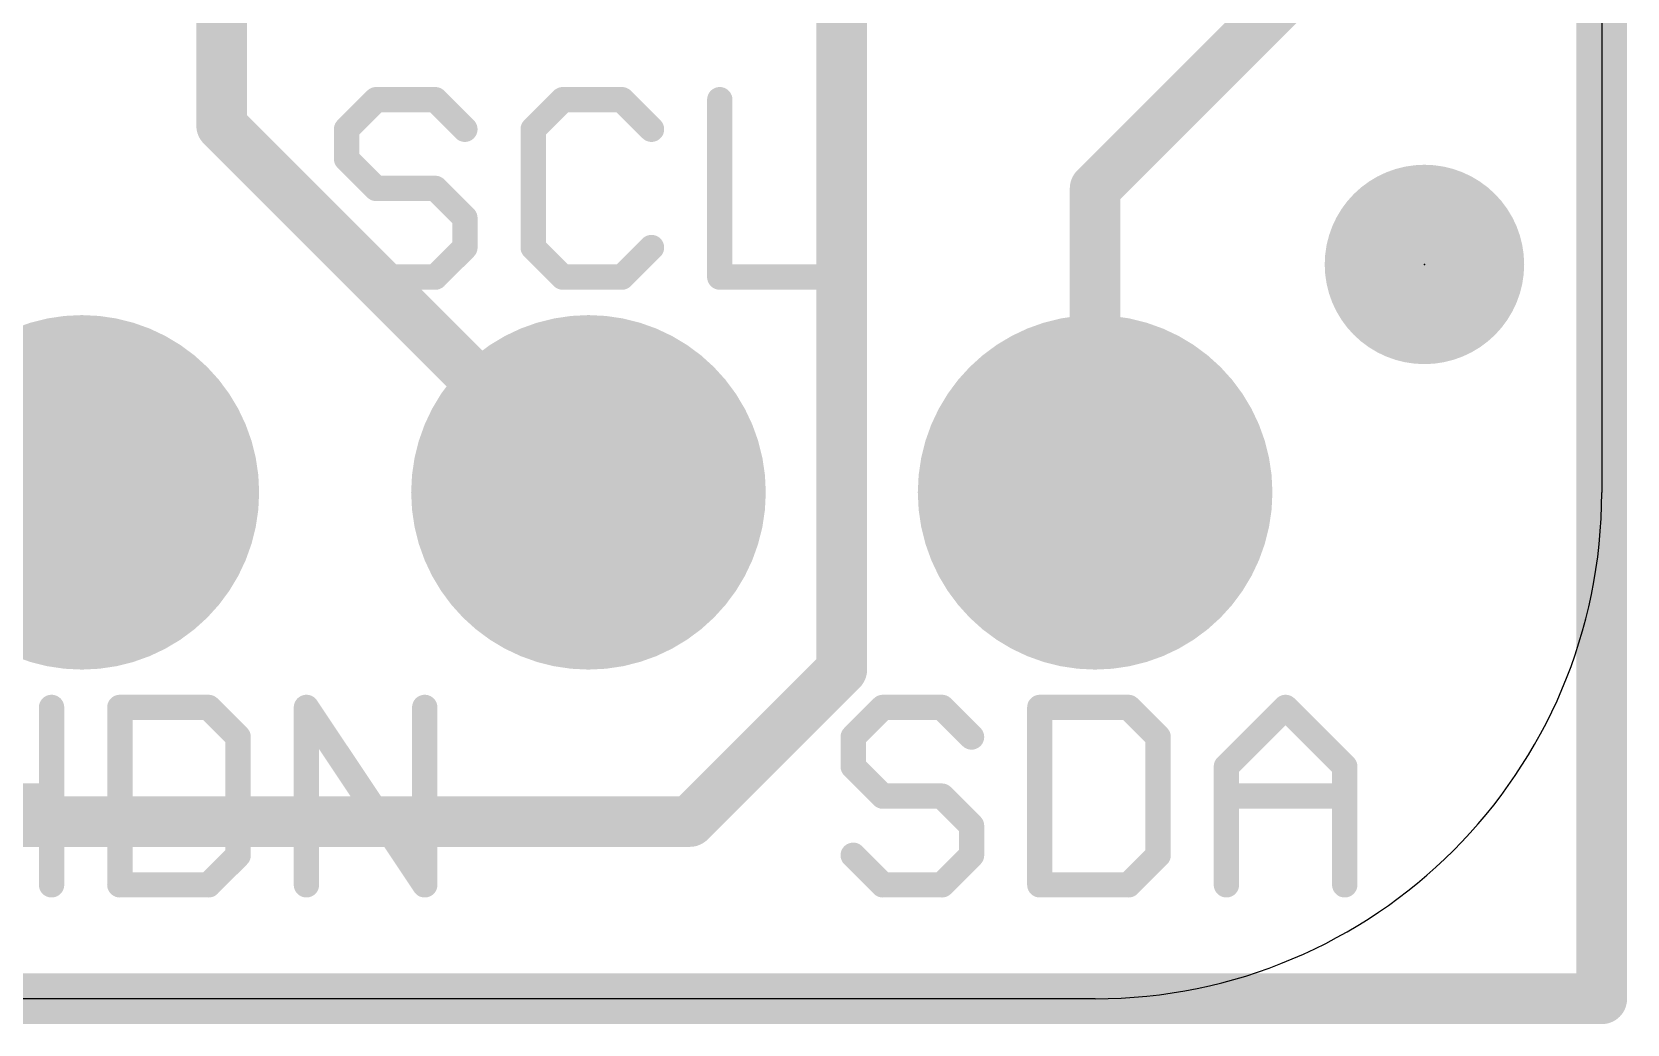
# Model space of a CAD drawing. Extents: x -0.1 to 20.4, y -0.1 to 17.9.
# Drawn here: x 12.45 to 20.45, y -0.13 to 4.85 of the extents above; entities that cross this region are included whole.
import ezdxf

# ---------------------------------------------------------------- set-up
doc = ezdxf.new("R2010")
doc.units = 0
for name, color, linetype in [('1', 12, 'CONTINUOUS'), ('16', 132, 'CONTINUOUS'), ('17', 110, 'CONTINUOUS'), ('20', 53, 'CONTINUOUS'), ('21', 40, 'CONTINUOUS'), ('23', 53, 'CONTINUOUS')]:
    doc.layers.add(name, color=color, linetype=linetype)

# ---------------------------------------------------------------- blocks, each defined once
blk = doc.blocks.new('PIE')
at = {"const_width": 0.5}
blk.add_lwpolyline([(0, -0.25, 1), (0, 0.25, 1), (0, -0.25)], format="xyb", dxfattribs=at)
blk = doc.blocks.new('ROUNDP')
at = {"const_width": 0.5}
blk.add_lwpolyline([(0, -0.25, 1), (0, 0.25, 1), (0, -0.25)], format="xyb", dxfattribs=at)

msp = doc.modelspace()

# ---------------------------------------------------------------- linework, layer by layer
at = {"layer": '1', "const_width": 0.254}
for points in [[(20.32, 17.78), (20.32, 0)], [(13.401, 5.842), (13.401, 4.379)], [(16.51, 5.715), (16.51, 1.651)], [(17.78, 4.064), (18.796, 5.08)], [(13.401, 4.379), (15.24, 2.54)], [(17.78, 2.54), (17.78, 4.064)], [(11.43, 3.81), (12.7, 2.54)], [(16.51, 1.651), (15.748, 0.889)], [(15.748, 0.889), (3.556, 0.889)], [(20.32, 0), (0, 0)]]:
    msp.add_lwpolyline(points, dxfattribs=at)
at = {"layer": '1', "const_width": 0.127}
for points in [[(13.4459, 4.4239, 1), (13.3561, 4.3341)], [(13.3375, 4.379, 1), (13.4645, 4.379)], [(17.8435, 4.064, 1), (17.7165, 4.064)], [(17.7351, 4.1089, 1), (17.8249, 4.0191)], [(12.6551, 2.4951, 1), (12.7449, 2.5849)], [(15.1951, 2.4951, 1), (15.2849, 2.5849)], [(17.7165, 2.54, 1), (17.8435, 2.54)], [(16.5549, 1.6061, 1), (16.4651, 1.6959)], [(16.4465, 1.651, 1), (16.5735, 1.651)], [(15.7031, 0.9339, 1), (15.7929, 0.8441)], [(15.748, 0.8255, 1), (15.748, 0.9525)], [(20.32, -0.0635, 1), (20.32, 0.0635)], [(20.2565, 0, 1), (20.3835, 0)]]:
    msp.add_lwpolyline(points, format="xyb", dxfattribs=at)
at = {"layer": '16', "const_width": 0.254}
for points in [[(20.32, 17.78), (20.32, 0)], [(20.32, 0), (0, 0)]]:
    msp.add_lwpolyline(points, dxfattribs=at)
at = {"layer": '16', "const_width": 0.127}
for points in [[(20.32, -0.0635, 1), (20.32, 0.0635)], [(20.2565, 0, 1), (20.3835, 0)]]:
    msp.add_lwpolyline(points, format="xyb", dxfattribs=at)
at = {"layer": '20'}
for p, q in [((20.32, 15.24), (20.32, 2.54)), ((17.78, 0), (2.54, 0))]:
    msp.add_line(p, q, dxfattribs=at)
msp.add_arc((17.78, 2.54), 2.54, 270, 0, dxfattribs=at)
at = {"layer": '21', "const_width": 0.127}
for points in [[(14.1755, 4.5093), (14.0272, 4.361)], [(14.4721, 4.5093), (14.1755, 4.5093)], [(14.6204, 4.361), (14.4721, 4.5093)], [(15.111, 4.5093), (14.9627, 4.361)], [(15.4076, 4.5093), (15.111, 4.5093)], [(15.5559, 4.361), (15.4076, 4.5093)], [(15.8983, 4.5093), (15.8983, 3.6195)], [(14.0272, 4.361), (14.0272, 4.2127)], [(14.9627, 4.361), (14.9627, 3.7678)], [(14.0272, 4.2127), (14.1755, 4.0644)], [(14.1755, 4.0644), (14.4721, 4.0644)], [(14.4721, 4.0644), (14.6204, 3.9161)], [(14.6204, 3.9161), (14.6204, 3.7678)], [(14.1755, 3.6195), (14.0272, 3.7678)], [(14.6204, 3.7678), (14.4721, 3.6195)], [(14.9627, 3.7678), (15.111, 3.6195)], [(15.4076, 3.6195), (15.5559, 3.7678)], [(14.4721, 3.6195), (14.1755, 3.6195)], [(15.111, 3.6195), (15.4076, 3.6195)], [(15.8983, 3.6195), (16.4914, 3.6195)], [(12.5482, 1.4613), (12.5482, 0.5715)], [(12.8905, 1.4613), (12.8905, 0.5715)], [(13.3354, 1.4613), (12.8905, 1.4613)], [(13.4837, 1.313), (13.3354, 1.4613)], [(13.826, 0.5715), (13.826, 1.4613)], [(13.826, 1.4613), (14.4192, 0.5715)], [(14.4192, 0.5715), (14.4192, 1.4613)], [(16.7155, 1.4613), (16.5672, 1.313)], [(17.0121, 1.4613), (16.7155, 1.4613)], [(17.1604, 1.313), (17.0121, 1.4613)], [(17.5027, 1.4613), (17.5027, 0.5715)], [(17.9476, 1.4613), (17.5027, 1.4613)], [(18.0959, 1.313), (17.9476, 1.4613)], [(18.4383, 1.1647), (18.7348, 1.4613)], [(18.7348, 1.4613), (19.0314, 1.1647)], [(13.4837, 0.7198), (13.4837, 1.313)], [(16.5672, 1.313), (16.5672, 1.1647)], [(18.0959, 0.7198), (18.0959, 1.313)], [(16.5672, 1.1647), (16.7155, 1.0164)], [(18.4383, 0.5715), (18.4383, 1.1647)], [(19.0314, 1.1647), (19.0314, 0.5715)], [(11.955, 1.0164), (12.5482, 1.0164)], [(16.7155, 1.0164), (17.0121, 1.0164)], [(17.0121, 1.0164), (17.1604, 0.8681)], [(18.4383, 1.0164), (19.0314, 1.0164)], [(17.1604, 0.8681), (17.1604, 0.7198)], [(13.3354, 0.5715), (13.4837, 0.7198)], [(16.7155, 0.5715), (16.5672, 0.7198)], [(17.1604, 0.7198), (17.0121, 0.5715)], [(17.9476, 0.5715), (18.0959, 0.7198)], [(12.8905, 0.5715), (13.3354, 0.5715)], [(17.0121, 0.5715), (16.7155, 0.5715)], [(17.5027, 0.5715), (17.9476, 0.5715)]]:
    msp.add_lwpolyline(points, dxfattribs=at)
at = {"layer": '21', "const_width": 0.0635}
for points in [[(14.1755, 4.541, 1), (14.1755, 4.4775)], [(14.198, 4.4868, 1), (14.1531, 4.5317)], [(14.4946, 4.5317, 1), (14.4496, 4.4868)], [(14.4721, 4.4775, 1), (14.4721, 4.541)], [(15.111, 4.541, 1), (15.111, 4.4775)], [(15.1335, 4.4868, 1), (15.0886, 4.5317)], [(15.4301, 4.5317, 1), (15.3852, 4.4868)], [(15.4076, 4.4775, 1), (15.4076, 4.541)], [(15.93, 4.5093, 1), (15.8665, 4.5093)], [(14.059, 4.361, 1), (13.9955, 4.361)], [(14.0048, 4.3834, 1), (14.0497, 4.3385)], [(14.5979, 4.3385, 1), (14.6428, 4.3834)], [(14.9945, 4.361, 1), (14.931, 4.361)], [(14.9403, 4.3834, 1), (14.9852, 4.3385)], [(15.5335, 4.3385, 1), (15.5784, 4.3834)], [(13.9955, 4.2127, 1), (14.059, 4.2127)], [(14.0497, 4.2351, 1), (14.0048, 4.1902)], [(14.1755, 4.0961, 1), (14.1755, 4.0326)], [(14.1531, 4.0419, 1), (14.198, 4.0868)], [(14.4946, 4.0868, 1), (14.4496, 4.0419)], [(14.4721, 4.0326, 1), (14.4721, 4.0961)], [(14.6521, 3.9161, 1), (14.5886, 3.9161)], [(14.5979, 3.8936, 1), (14.6428, 3.9385)], [(14.0497, 3.7902, 1), (14.0048, 3.7453)], [(14.5886, 3.7678, 1), (14.6521, 3.7678)], [(14.6428, 3.7453, 1), (14.5979, 3.7902)], [(14.931, 3.7678, 1), (14.9945, 3.7678)], [(14.9852, 3.7902, 1), (14.9403, 3.7453)], [(15.5784, 3.7453, 1), (15.5335, 3.7902)], [(14.1755, 3.6513, 1), (14.1755, 3.5878)], [(14.4721, 3.5878, 1), (14.4721, 3.6513)], [(15.111, 3.6513, 1), (15.111, 3.5878)], [(15.4076, 3.5878, 1), (15.4076, 3.6513)], [(15.8983, 3.6513, 1), (15.8983, 3.5878)], [(16.4914, 3.5878, 1), (16.4914, 3.6513)], [(14.1531, 3.597, 1), (14.198, 3.642)], [(14.4496, 3.642, 1), (14.4946, 3.597)], [(15.0886, 3.597, 1), (15.1335, 3.642)], [(15.3852, 3.642, 1), (15.4301, 3.597)], [(15.8665, 3.6195, 1), (15.93, 3.6195)], [(12.5799, 1.4613, 1), (12.5164, 1.4613)], [(12.8905, 1.493, 1), (12.8905, 1.4295)], [(12.9223, 1.4613, 1), (12.8588, 1.4613)], [(13.3578, 1.4837, 1), (13.3129, 1.4388)], [(13.3354, 1.4295, 1), (13.3354, 1.493)], [(13.8578, 1.4613, 1), (13.7943, 1.4613)], [(13.8524, 1.4789, 1), (13.7996, 1.4436)], [(14.4509, 1.4613, 1), (14.3874, 1.4613)], [(16.7155, 1.493, 1), (16.7155, 1.4295)], [(16.738, 1.4388, 1), (16.6931, 1.4837)], [(17.0346, 1.4837, 1), (16.9896, 1.4388)], [(17.0121, 1.4295, 1), (17.0121, 1.493)], [(17.5345, 1.4613, 1), (17.471, 1.4613)], [(17.5027, 1.493, 1), (17.5027, 1.4295)], [(17.9701, 1.4837, 1), (17.9252, 1.4388)], [(17.9476, 1.4295, 1), (17.9476, 1.493)], [(18.7573, 1.4837, 1), (18.7124, 1.4388)], [(18.7573, 1.4388, 1), (18.7124, 1.4837)], [(13.5154, 1.313, 1), (13.4519, 1.313)], [(13.4612, 1.2905, 1), (13.5061, 1.3354)], [(16.599, 1.313, 1), (16.5355, 1.313)], [(16.5448, 1.3354, 1), (16.5897, 1.2905)], [(17.1379, 1.2905, 1), (17.1828, 1.3354)], [(18.1277, 1.313, 1), (18.0642, 1.313)], [(18.0735, 1.2905, 1), (18.1184, 1.3354)], [(16.5897, 1.1871, 1), (16.5448, 1.1422)], [(18.47, 1.1647, 1), (18.4065, 1.1647)], [(18.4158, 1.1871, 1), (18.4607, 1.1422)], [(19.0632, 1.1647, 1), (18.9997, 1.1647)], [(19.009, 1.1422, 1), (19.0539, 1.1871)], [(16.5355, 1.1647, 1), (16.599, 1.1647)], [(12.5482, 0.9846, 1), (12.5482, 1.0481)], [(16.7155, 1.0481, 1), (16.7155, 0.9846)], [(16.6931, 0.9939, 1), (16.738, 1.0388)], [(17.0346, 1.0388, 1), (16.9896, 0.9939)], [(17.0121, 0.9846, 1), (17.0121, 1.0481)], [(18.4383, 1.0481, 1), (18.4383, 0.9846)], [(19.0314, 0.9846, 1), (19.0314, 1.0481)], [(17.1921, 0.8681, 1), (17.1286, 0.8681)], [(17.1379, 0.8456, 1), (17.1828, 0.8905)], [(13.4519, 0.7198, 1), (13.5154, 0.7198)], [(13.5061, 0.6973, 1), (13.4612, 0.7422)], [(16.5897, 0.7422, 1), (16.5448, 0.6973)], [(17.1286, 0.7198, 1), (17.1921, 0.7198)], [(17.1828, 0.6973, 1), (17.1379, 0.7422)], [(18.0642, 0.7198, 1), (18.1277, 0.7198)], [(18.1184, 0.6973, 1), (18.0735, 0.7422)], [(12.5164, 0.5715, 1), (12.5799, 0.5715)], [(12.8905, 0.6033, 1), (12.8905, 0.5397)], [(12.8588, 0.5715, 1), (12.9223, 0.5715)], [(13.3129, 0.594, 1), (13.3578, 0.549)], [(13.3354, 0.5397, 1), (13.3354, 0.6033)], [(13.7943, 0.5715, 1), (13.8578, 0.5715)], [(14.3874, 0.5715, 1), (14.4509, 0.5715)], [(14.3928, 0.5539, 1), (14.4456, 0.5891)], [(16.7155, 0.6033, 1), (16.7155, 0.5397)], [(16.6931, 0.549, 1), (16.738, 0.594)], [(16.9896, 0.594, 1), (17.0346, 0.549)], [(17.0121, 0.5397, 1), (17.0121, 0.6033)], [(17.5027, 0.6033, 1), (17.5027, 0.5397)], [(17.471, 0.5715, 1), (17.5345, 0.5715)], [(17.9252, 0.594, 1), (17.9701, 0.549)], [(17.9476, 0.5397, 1), (17.9476, 0.6033)], [(18.4065, 0.5715, 1), (18.47, 0.5715)], [(18.9997, 0.5715, 1), (19.0632, 0.5715)]]:
    msp.add_lwpolyline(points, format="xyb", dxfattribs=at)
at = {"layer": '23'}
msp.add_point((19.431, 3.683), dxfattribs=at)

# ---------------------------------------------------------------- block references
at = {"layer": '1'}
msp.add_blockref('PIE', (19.431, 3.683), dxfattribs=at)
at = {"layer": '17', "xscale": 1.778, "yscale": 1.778, "rotation": 270}
for p in [(12.7, 2.54), (12.7, 2.54), (15.24, 2.54), (15.24, 2.54), (17.78, 2.54), (17.78, 2.54)]:
    msp.add_blockref('ROUNDP', p, dxfattribs=at)

doc.saveas('drawing.dxf')
